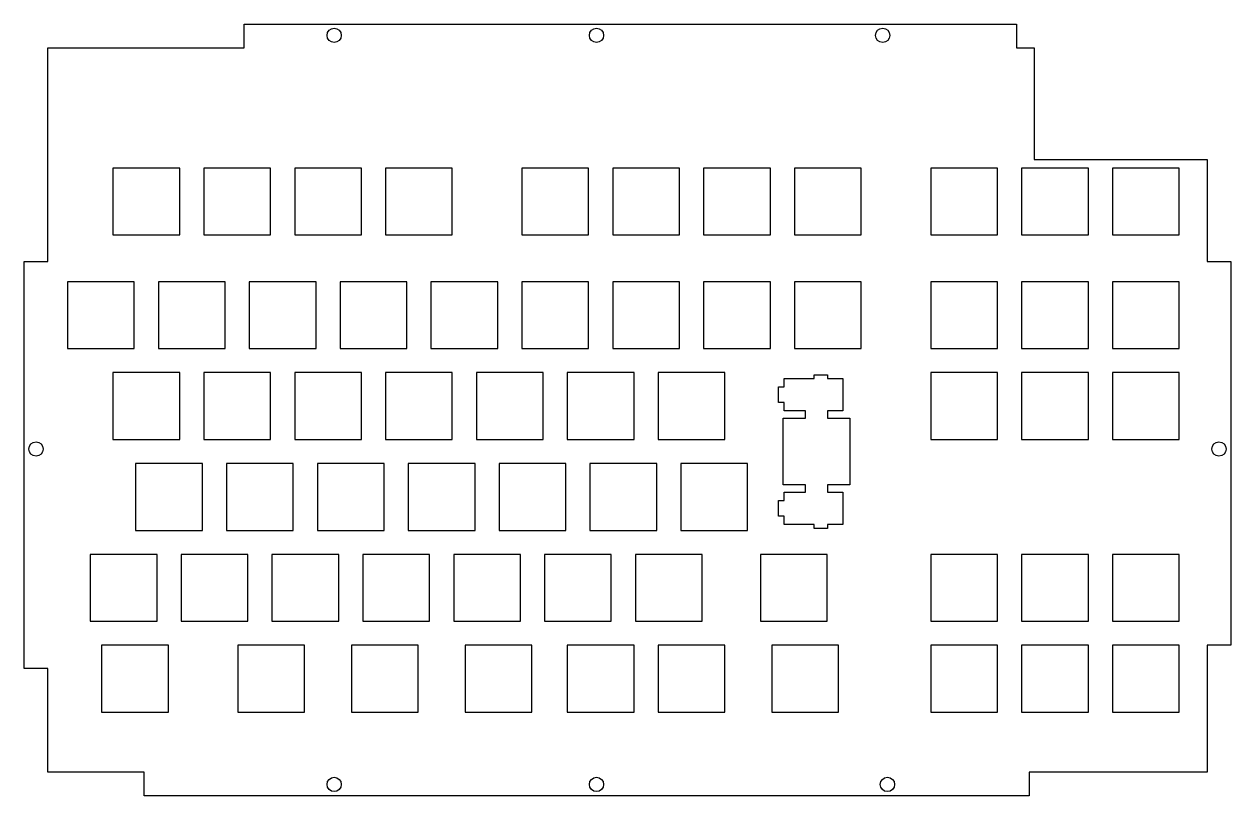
# Model space of a CAD drawing. Header units: millimetres. Extents: x -5 to 248, y -5 to 157.
import ezdxf

# ---------------------------------------------------------------- set-up
doc = ezdxf.new("R2010")
doc.units = ezdxf.units.MM
doc.layers.get('0').update_dxf_attribs({"linetype": 'CONTINUOUS'})

msp = doc.modelspace()

# ---------------------------------------------------------------- linework, layer by layer
for points in [[(0, 107.01), (0, 151.75), (41.1, 151.75), (41.1, 156.75), (203.09, 156.75), (203.09, 151.75), (206.75, 151.75), (206.75, 128.4), (243, 128.4), (243, 107.01), (248, 107.01), (248, 26.55), (243, 26.55), (243, 0), (205.7, 0), (205.7, -5), (20.2, -5), (20.2, 0), (0, 0), (0, 21.72), (-5, 21.72), (-5, 107.01)], [(27.62, 126.56), (13.62, 126.56), (13.62, 112.56), (27.62, 112.56)], [(32.67, 126.56), (32.67, 112.56), (46.67, 112.56), (46.67, 126.56)], [(65.72, 112.56), (65.72, 126.56), (51.72, 126.56), (51.72, 112.56)], [(84.77, 112.56), (84.77, 126.56), (70.77, 126.56), (70.77, 112.56)], [(113.35, 126.56), (99.35, 126.56), (99.35, 112.56), (113.35, 112.56)], [(118.4, 112.56), (132.4, 112.56), (132.4, 126.56), (118.4, 126.56)], [(151.45, 112.56), (151.45, 126.56), (137.45, 126.56), (137.45, 112.56)], [(170.5, 126.56), (156.5, 126.56), (156.5, 112.56), (170.5, 112.56)], [(185.07, 112.56), (199.07, 112.56), (199.07, 126.56), (185.07, 126.56)], [(204.12, 112.56), (218.12, 112.56), (218.12, 126.56), (204.12, 126.56)], [(237.17, 126.56), (223.17, 126.56), (223.17, 112.56), (237.17, 112.56)], [(4.1, 88.75), (18.09, 88.75), (18.09, 102.75), (4.1, 102.75)], [(23.15, 88.75), (37.15, 88.75), (37.15, 102.75), (23.15, 102.75)], [(42.2, 88.75), (56.2, 88.75), (56.2, 102.75), (42.2, 102.75)], [(61.25, 88.75), (75.25, 88.75), (75.25, 102.75), (61.25, 102.75)], [(80.3, 102.75), (80.3, 88.75), (94.3, 88.75), (94.3, 102.75)], [(113.35, 88.75), (113.35, 102.75), (99.35, 102.75), (99.35, 88.75)], [(118.4, 102.75), (118.4, 88.75), (132.4, 88.75), (132.4, 102.75)], [(151.45, 102.75), (137.45, 102.75), (137.45, 88.75), (151.45, 88.75)], [(170.5, 88.75), (170.5, 102.75), (156.5, 102.75), (156.5, 88.75)], [(199.07, 88.75), (199.07, 102.75), (185.07, 102.75), (185.07, 88.75)], [(218.12, 102.75), (204.12, 102.75), (204.12, 88.75), (218.12, 88.75)], [(237.17, 102.75), (223.17, 102.75), (223.17, 88.75), (237.17, 88.75)], [(13.62, 83.7), (13.62, 69.7), (27.62, 69.7), (27.62, 83.7)], [(46.67, 83.7), (32.67, 83.7), (32.67, 69.7), (46.67, 69.7)], [(51.72, 69.7), (65.72, 69.7), (65.72, 83.7), (51.72, 83.7)], [(70.77, 69.7), (84.77, 69.7), (84.77, 83.7), (70.77, 83.7)], [(103.82, 83.7), (89.82, 83.7), (89.82, 69.7), (103.82, 69.7)], [(108.87, 69.7), (122.87, 69.7), (122.87, 83.7), (108.87, 83.7)], [(127.92, 69.7), (141.92, 69.7), (141.92, 83.7), (127.92, 83.7)], [(199.07, 69.7), (199.07, 83.7), (185.07, 83.7), (185.07, 69.7)], [(218.12, 69.7), (218.12, 83.7), (204.12, 83.7), (204.12, 69.7)], [(237.17, 83.7), (223.17, 83.7), (223.17, 69.7), (237.17, 69.7)], [(154.34, 53.62), (153.14, 53.62), (153.14, 56.92), (154.34, 56.92), (154.34, 58.65), (158.81, 58.65), (158.81, 60.17), (154.11, 60.17), (154.11, 74.17), (158.81, 74.17), (158.81, 75.7), (154.34, 75.7), (154.34, 77.42), (153.14, 77.42), (153.14, 80.72), (154.34, 80.72), (154.34, 82.45), (160.61, 82.45), (160.61, 83.27), (163.41, 83.27), (163.41, 82.45), (166.64, 82.45), (166.64, 75.7), (163.41, 75.7), (163.41, 74.17), (168.11, 74.17), (168.11, 60.17), (163.41, 60.17), (163.41, 58.65), (166.64, 58.65), (166.64, 51.9), (163.41, 51.9), (163.41, 51.07), (160.61, 51.07), (160.61, 51.9), (154.34, 51.9)], [(32.38, 64.65), (18.38, 64.65), (18.38, 50.65), (32.38, 50.65)], [(37.43, 64.65), (37.43, 50.65), (51.43, 50.65), (51.43, 64.65)], [(56.48, 50.65), (70.48, 50.65), (70.48, 64.65), (56.48, 64.65)], [(75.53, 64.65), (75.53, 50.65), (89.53, 50.65), (89.53, 64.65)], [(108.58, 64.65), (94.58, 64.65), (94.58, 50.65), (108.58, 50.65)], [(113.63, 50.65), (127.63, 50.65), (127.63, 64.65), (113.63, 64.65)], [(146.68, 50.65), (146.68, 64.65), (132.68, 64.65), (132.68, 50.65)], [(22.86, 31.6), (22.86, 45.6), (8.86, 45.6), (8.86, 31.6)], [(27.91, 45.6), (27.91, 31.6), (41.91, 31.6), (41.91, 45.6)], [(60.96, 31.6), (60.96, 45.6), (46.96, 45.6), (46.96, 31.6)], [(80.01, 45.6), (66.01, 45.6), (66.01, 31.6), (80.01, 31.6)], [(85.06, 45.6), (85.06, 31.6), (99.06, 31.6), (99.06, 45.6)], [(104.11, 31.6), (118.11, 31.6), (118.11, 45.6), (104.11, 45.6)], [(137.16, 45.6), (123.16, 45.6), (123.16, 31.6), (137.16, 31.6)], [(163.35, 45.6), (149.35, 45.6), (149.35, 31.6), (163.35, 31.6)], [(199.07, 31.6), (199.07, 45.6), (185.07, 45.6), (185.07, 31.6)], [(204.12, 31.6), (218.12, 31.6), (218.12, 45.6), (204.12, 45.6)], [(223.17, 31.6), (237.17, 31.6), (237.17, 45.6), (223.17, 45.6)], [(11.24, 26.55), (11.24, 12.55), (25.24, 12.55), (25.24, 26.55)], [(53.81, 26.55), (39.81, 26.55), (39.81, 12.55), (53.81, 12.55)], [(63.63, 12.55), (77.63, 12.55), (77.63, 26.55), (63.63, 26.55)], [(87.44, 12.55), (101.44, 12.55), (101.44, 26.55), (87.44, 26.55)], [(122.87, 26.55), (108.87, 26.55), (108.87, 12.55), (122.87, 12.55)], [(127.92, 12.55), (141.92, 12.55), (141.92, 26.55), (127.92, 26.55)], [(151.73, 12.55), (165.73, 12.55), (165.73, 26.55), (151.73, 26.55)], [(199.07, 12.55), (199.07, 26.55), (185.07, 26.55), (185.07, 12.55)], [(218.12, 12.55), (218.12, 26.55), (204.12, 26.55), (204.12, 12.55)], [(237.17, 26.55), (223.17, 26.55), (223.17, 12.55), (237.17, 12.55)]]:
    msp.add_lwpolyline(points, close=True)
for centre in [(60, 154.4), (60, 154.4), (115, 154.4), (115, 154.4), (175, 154.4), (175, 154.4), (-2.5, 67.7), (245.5, 67.7), (60, -2.6), (115, -2.6), (176, -2.6)]:
    msp.add_circle(centre, 1.5)

doc.saveas('drawing.dxf')
